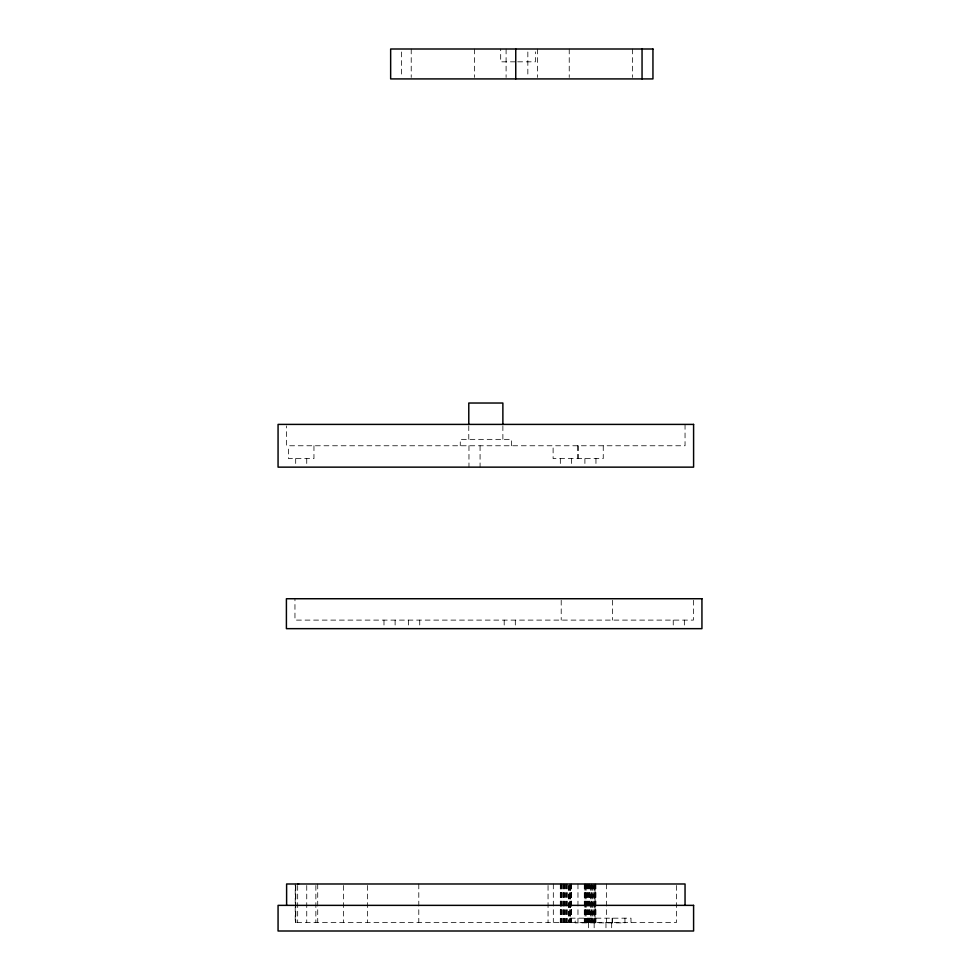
<?xml version="1.0" encoding="UTF-8"?>
<svg xmlns="http://www.w3.org/2000/svg" width="980" height="980" viewBox="0 0 980 980"><rect width="100%" height="100%" fill="white"/><g stroke="black" fill="none" stroke-linecap="round" stroke-linejoin="round"><path stroke-width="0.73" stroke-dasharray="4.9 3.68" d="M515.321 61.826L500.682 61.826L500.682 49M517.673 61.826L535.362 61.826L535.362 51.854M693.387 600.262L693.387 620.107L294.956 620.107L294.956 598.743M685.045 424.401L685.045 445.765L286.613 445.765L286.613 425.92M684.346 620.107L684.346 627.237M676.494 885.467L676.494 922.45L295.225 922.45L295.225 884.009M673.236 620.107L673.236 627.237M632.382 49L632.382 77.42M630.985 922.45L630.985 918.174L569.147 918.174L569.147 922.45M624.946 918.174L624.946 922.878L575.187 922.878L575.187 918.174M612.5 600.262L612.5 620.107M612.451 918.174L612.451 922.45M612.12 918.174L612.12 922.878M611.679 922.878L611.679 929.653M606.498 883.985L606.498 922.45M605.971 922.878L605.971 929.653M603.251 445.765L603.251 458.591L553.112 458.591L553.112 445.765M595.95 458.591L595.95 465.708M595.926 883.985L595.938 922.45M595.62 883.985L595.656 922.45M595.093 883.985L595.093 922.45L595.032 885.467M594.284 883.985L594.284 922.45M594.199 885.467L594.199 922.45M594.162 922.878L594.162 929.653M593.268 883.985L593.268 922.45M592.814 885.467L592.814 922.45M592.104 883.985L592.104 922.45M591.81 885.467L591.81 922.45M591.712 883.985L591.712 922.45M590.842 883.985L590.842 922.45M590.548 885.467L590.548 922.45M589.556 883.985L589.556 922.45M589.262 883.985L589.262 922.45M588.453 922.878L588.453 929.653M588.319 883.985L588.319 922.45M588.049 883.985L588.012 922.878M587.682 918.174L587.682 922.45M587.192 883.985L587.192 922.45M586.959 883.985L586.959 922.45M586.236 883.985L586.236 922.45M586.052 885.467L586.052 922.45M585.513 883.985L585.513 922.45M585.379 883.985L585.379 922.45M584.901 458.591L584.901 465.708M584.974 885.467L585.036 922.45M584.852 883.985L584.852 922.45M584.288 883.985L584.288 922.45M578.58 445.765L578.58 458.591M577.967 883.985L577.967 922.45M577.612 445.765L577.612 458.591M571.401 883.985L571.475 922.45M571.365 458.591L571.365 465.708M571.352 883.985L571.352 922.45M571.022 883.985L571.144 922.45M570.605 885.467L570.605 922.45M570.409 883.985L570.409 922.45M570.14 885.467L570.14 922.45M569.821 885.467L569.821 922.45M569.564 883.985L569.564 922.45M569.233 49L569.233 77.42M568.976 885.467L568.976 922.45M568.51 885.467L568.51 922.45M567.494 883.985L567.322 922.45M566.232 883.985L566.232 922.45M566.048 883.985L566.048 922.45M564.946 883.985L564.946 922.45M564.774 883.985L564.774 922.45M563.721 883.985L563.721 922.45M563.549 883.985L563.549 922.45M562.594 883.985L562.447 922.45M561.65 883.985L561.65 922.45M561.54 883.985L561.54 922.45M561.209 600.262L561.209 620.107M560.928 883.985L560.854 922.45M560.438 883.985L560.474 922.45M560.327 458.591L560.327 465.708M560.303 883.985L560.303 922.45M553.32 883.985L553.32 922.45M548.053 885.467L548.053 922.45M537.505 49L537.505 77.42M527.84 51.989L527.84 77.42M515.309 620.107L515.309 628.658M511.389 445.765L511.389 439.359L460.269 439.359L460.269 445.765M506.096 49L506.096 77.42M504.198 620.107L504.198 628.658M502.875 425.737L502.875 439.359M480.077 445.765L480.077 467.142M474.369 49L474.369 77.42M468.967 445.765L468.967 467.142M468.783 425.737L468.783 439.359M419.734 620.107L419.734 627.237M418.791 883.985L418.791 922.45M411.22 49L411.22 77.42M408.623 620.107L408.623 627.237M401.555 51.989L401.555 77.42M395.112 620.107L395.112 627.237M383.988 620.107L383.988 627.237M367.5 885.467L367.5 922.45M343.478 885.467L343.478 922.45M317.716 884.009L317.716 922.45M315.866 885.491L315.866 922.45M313.955 445.765L313.955 458.591L288.463 458.591L288.463 445.765M306.74 458.591L306.74 465.708M306.74 885.491L306.74 922.45M297.675 885.491L297.675 922.45M295.801 885.491L295.801 922.45M295.691 458.591L295.691 465.708M295.654 885.491L295.654 922.45"/><path stroke-width="1.47" d="M297.675 884.009L298.643 883.985M685.045 905.361L685.045 883.985L286.613 883.985L286.613 905.361M642.047 49L642.047 78.915M515.75 49L515.75 78.915M502.875 424.218L502.875 403.025L468.783 403.025L468.783 424.218M652.95 49L390.652 49L390.652 78.915L652.95 78.915L652.95 49M693.595 424.401L278.063 424.401L278.063 467.142L693.595 467.142L693.595 424.401M701.937 598.743L286.405 598.743L286.405 628.658L701.937 628.658L701.937 598.743M693.595 905.361L278.063 905.361L278.063 931L693.595 931L693.595 905.361"/></g></svg>
